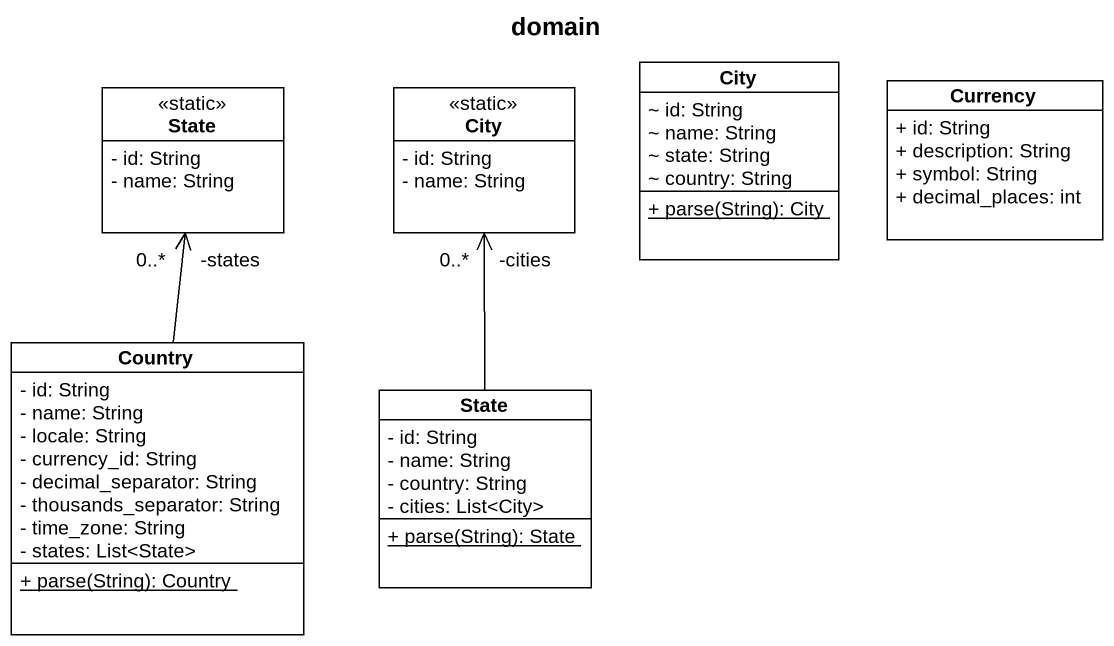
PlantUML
@startuml
title domain
hide circle
hide empty members
skinparam classAttributeIconSize 0
class "State" as State_ <<static>> {
  - id: String
  - name: String
}
class City <<static>> {
  - id: String
  - name: String
}
class "City" as City_2 {
  ~ id: String
  ~ name: String
  ~ state: String
  ~ country: String
  {static} + parse(String): City
}
class Currency {
  + id: String
  + description: String
  + symbol: String
  + decimal_places: int
}
class Country {
  - id: String
  - name: String
  - locale: String
  - currency_id: String
  - decimal_separator: String
  - thousands_separator: String
  - time_zone: String
  - states: List<State>
  {static} + parse(String): Country
}
class "State" as State__2 {
  - id: String
  - name: String
  - country: String
  - cities: List<City>
  {static} + parse(String): State
}
Country -up-> "-states\n0..*" State_
State__2 -up-> "-cities\n0..*" City
@enduml
